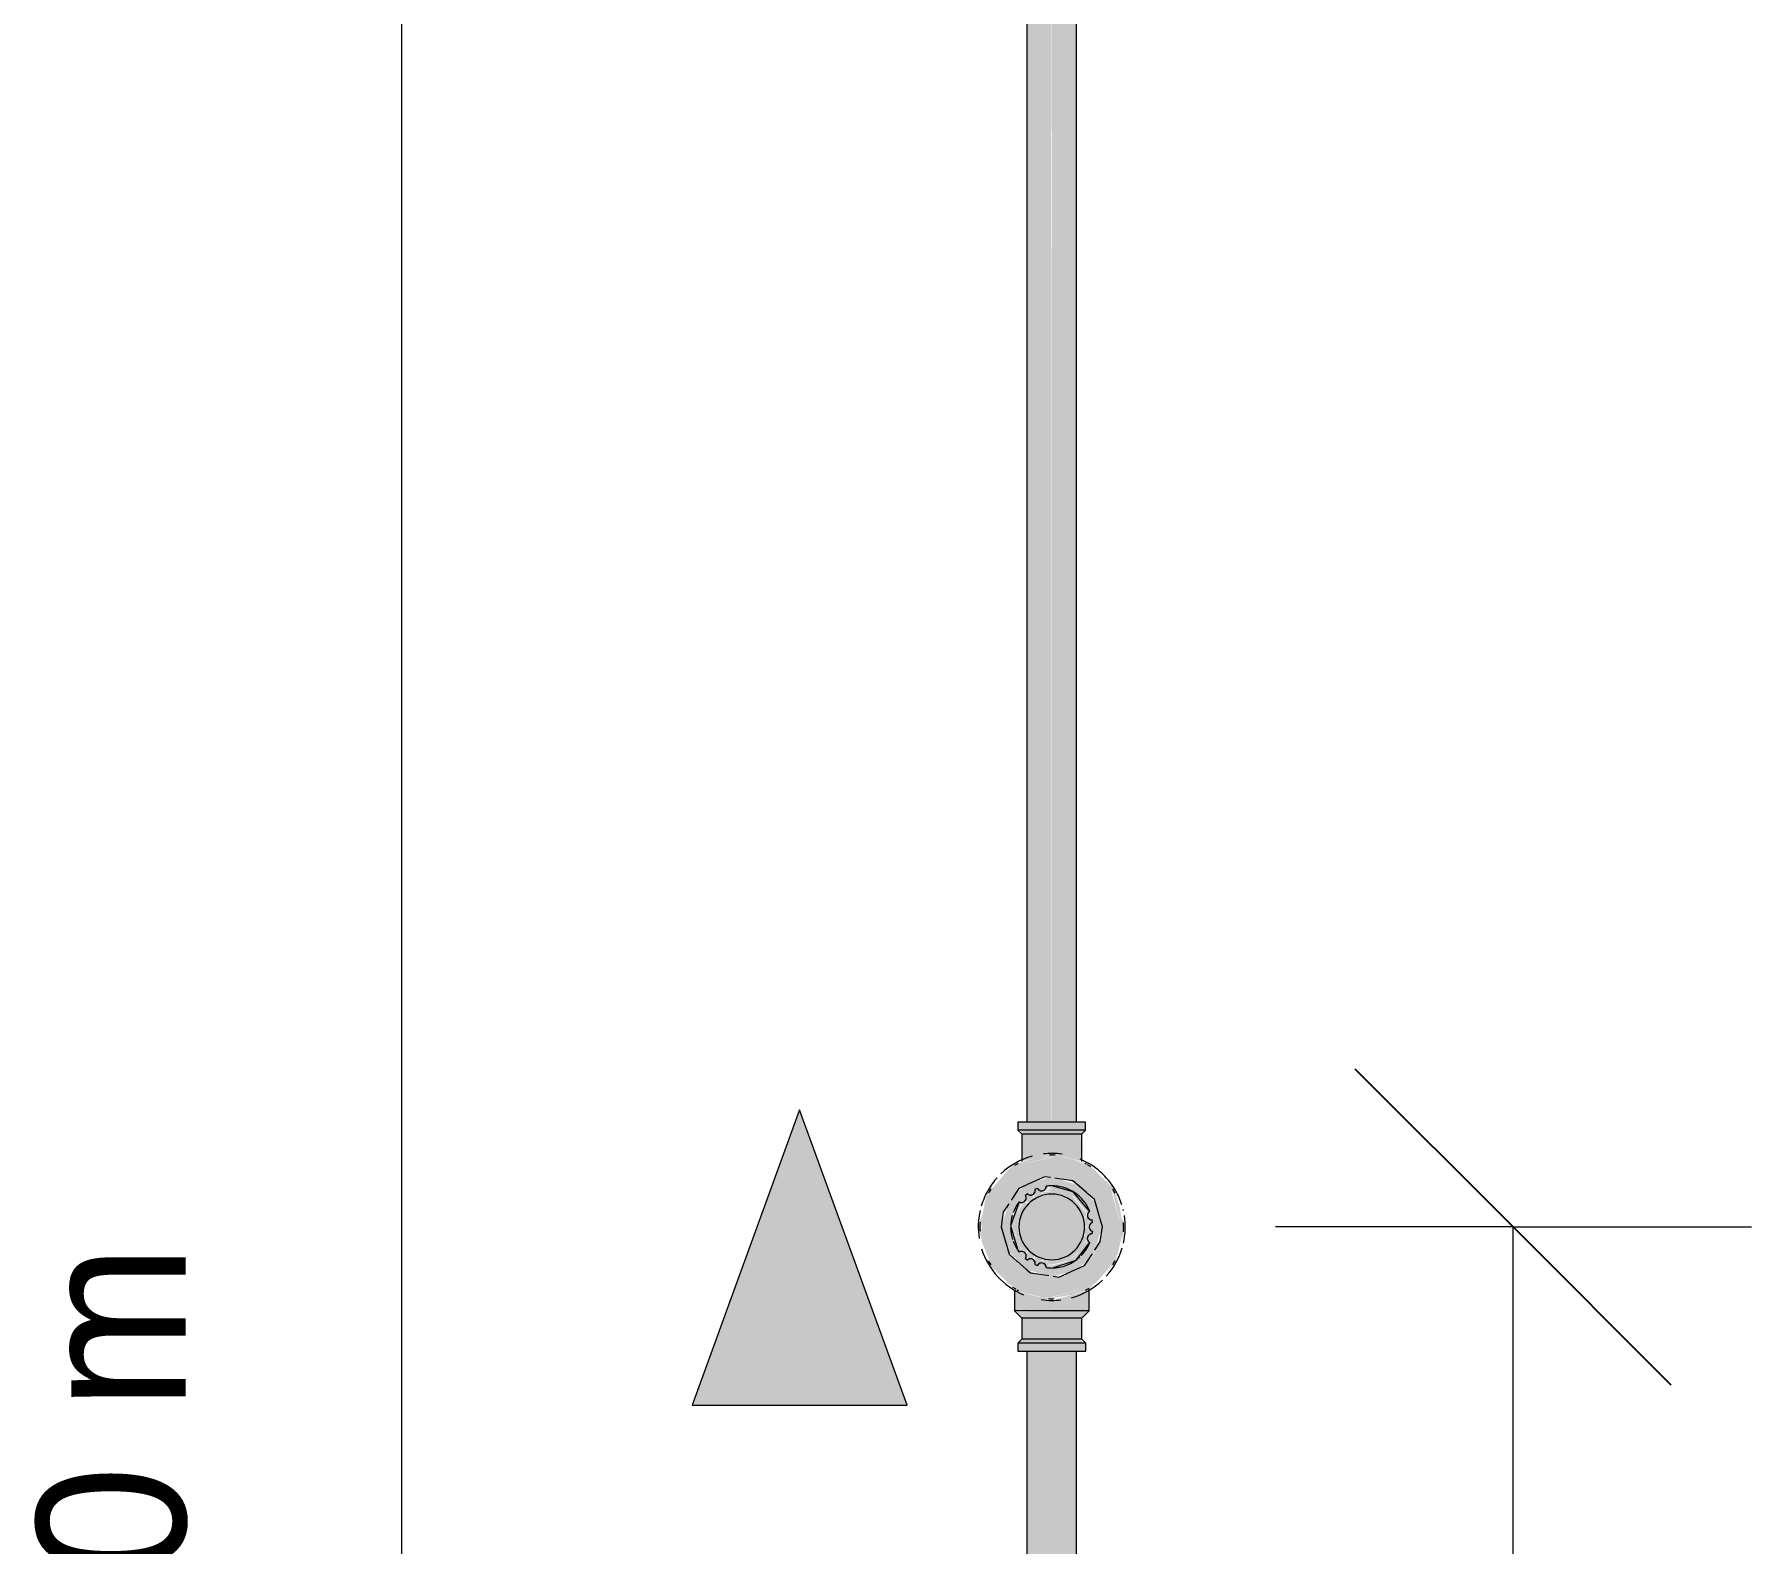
# Model space of a CAD drawing. Header units: metres. Extents: x 147 to 427, y -16 to 162.
# Drawn here: x 395.716 to 396.58, y 1.041 to 1.8 of the extents above; entities that cross this region are included whole.
import ezdxf

# ---------------------------------------------------------------- set-up
doc = ezdxf.new("R2010")
doc.units = ezdxf.units.M
for name, color, linetype, lineweight in [('A-ANNO-DIMS', 7, 'Continuous', 5), ('A-ANNO-DIMS-50', 7, 'Continuous', 5), ('P-PIPE', 7, 'Continuous', 5), ('P-PIPE-IDEN', 7, 'Continuous', 5), ('P-SANR-FIXT', 7, 'Continuous', 5)]:
    doc.layers.add(name, color=color, linetype=linetype, lineweight=lineweight)
doc.styles.add('Century Gothic_1', font='GOTHIC.TTF', dxfattribs={"height": 0.075})
doc.dimstyles.new('Setores_1_5', dxfattribs={"dimscale": 0.3048, "dimtxt": 0.078313, "dimasz": 0.520833, "dimexe": 0.393701, "dimexo": 0.246063, "dimgap": 0.287073, "dimtad": 1, "dimrnd": 0.01, "dimzin": 0, "dimdsep": 46, "dimtxsty": 'Century Gothic_1', "dimblk1": 'OBLIQUE', "dimblk2": 'OBLIQUE', "dimsah": 1, "dimcen": 0.09, "dimazin": 0, "dimtfac": 1, "dimtdec": 4, "dimtix": 1, "dimtmove": 0, "dimatfit": 3, "dimfxl": 1, "dimtvp": 1, "dimtolj": 1, "dimtzin": 0, "dimarcsym": 2})

# ---------------------------------------------------------------- blocks, each defined once
blk = doc.blocks.new('AF_Registro de Pressão - Ø3_4_ _25mm_-V266-HH')
at = {"layer": 'P-SANR-FIXT', "true_color": 0xe1e1e1}
h = blk.add_hatch(color=254, dxfattribs=at)
h.paths.add_polyline_path([(-156.95802, 1.16304), (-156.95802, 1.16389), (-156.96243, 1.16447), (-156.96441, 1.16477), (-156.95803, 1.16304)])
h.paths.add_polyline_path([(-156.96968, 1.16634), (-156.97661, 1.16925), (-156.97938, 1.17126), (-156.97964, 1.17136), (-156.98669, 1.1787), (-156.98992, 1.18364), (-156.99081, 1.1844), (-156.98933, 1.18081), (-156.97564, 1.16776), (-156.96992, 1.16638)])
h.paths.add_polyline_path([(-156.9935, 1.19446), (-156.99361, 1.20196), (-156.99355, 1.2033), (-156.99325, 1.20577), (-156.99498, 1.2), (-156.99359, 1.19478)])
h.paths.add_polyline_path([(-156.99226, 1.21018), (-156.99003, 1.21609), (-156.98809, 1.2195), (-156.988, 1.22051), (-156.99027, 1.21761), (-156.99217, 1.21052)])
h.paths.add_polyline_path([(-156.9827, 1.22582), (-156.97807, 1.22938), (-156.97795, 1.23), (-156.97022, 1.23348), (-156.97782, 1.23069), (-156.98229, 1.22622)])
h.paths.add_polyline_path([(-156.96359, 1.23547), (-156.96056, 1.23578), (-156.95802, 1.23611), (-156.95822, 1.23691), (-156.96309, 1.2356)])
h = blk.add_hatch(color=254, dxfattribs=at)
h.paths.add_polyline_path([(-156.99325, 1.2), (-156.98789, 1.21825), (-156.97564, 1.23051), (-156.95802, 1.23545), (-156.9581, 1.23585), (-156.9648, 1.2352), (-156.97102, 1.23325), (-156.97795, 1.23), (-156.97807, 1.22938), (-156.98029, 1.22809), (-156.98853, 1.21878), (-156.99132, 1.21321), (-156.99355, 1.2033), (-156.99353, 1.20227)])
h.paths.add_polyline_path([(-156.95802, 1.16414), (-156.95802, 1.16477), (-156.97618, 1.17004), (-156.98853, 1.18239), (-156.99325, 1.2), (-156.99359, 1.19615), (-156.99317, 1.1924), (-156.98848, 1.18112), (-156.98626, 1.17814), (-156.97938, 1.17126), (-156.97744, 1.17008), (-156.9753, 1.16868), (-156.96992, 1.16642), (-156.96243, 1.16447), (-156.95963, 1.16432)])
h = blk.add_hatch(color=254, dxfattribs=at)
h.paths.add_polyline_path([(-156.95802, 1.16477), (-156.95802, 1.17979), (-156.95959, 1.18059), (-156.9599, 1.18107), (-156.96079, 1.18181), (-156.96254, 1.18187), (-156.9631, 1.18187), (-156.96672, 1.18322), (-156.96708, 1.18384), (-156.96771, 1.18378), (-156.9708, 1.18614), (-156.97108, 1.18644), (-156.97065, 1.18777), (-156.97205, 1.18744), (-156.97289, 1.18769), (-156.97462, 1.18834), (-156.97794, 1.19534), (-156.97847, 1.2017), (-156.9771, 1.2076), (-156.97386, 1.21241), (-156.97291, 1.21166), (-156.97166, 1.21283), (-156.97054, 1.21283), (-156.97108, 1.21356), (-156.96811, 1.21598), (-156.96749, 1.21592), (-156.96723, 1.2165), (-156.96411, 1.21788), (-156.96291, 1.21761), (-156.96255, 1.21819), (-156.96126, 1.21859), (-156.95984, 1.21947), (-156.95979, 1.21992), (-156.95802, 1.22068), (-156.95802, 1.23523), (-156.97564, 1.23051), (-156.98853, 1.21761), (-156.99325, 1.2), (-156.98853, 1.18239), (-156.97564, 1.16949), (-156.96056, 1.16545)])
h.paths.add_polyline_path([(-156.95904, 1.175), (-156.96309, 1.17548), (-156.96885, 1.17762), (-156.96883, 1.17804), (-156.96309, 1.17634), (-156.95921, 1.17508)])
h.paths.add_polyline_path([(-156.97089, 1.17866), (-156.97698, 1.18343), (-156.97898, 1.18643), (-156.9789, 1.18676), (-156.97584, 1.18392), (-156.97585, 1.18343), (-156.97509, 1.18239), (-156.97395, 1.18202), (-156.97087, 1.1787)])
h.paths.add_polyline_path([(-156.97958, 1.18732), (-156.98015, 1.18814), (-156.98092, 1.1892), (-156.9813, 1.19378), (-156.97998, 1.1892), (-156.98006, 1.18896), (-156.97952, 1.18744)])
h.paths.add_polyline_path([(-156.98313, 1.20112), (-156.9821, 1.20721), (-156.98006, 1.21047), (-156.98305, 1.20118)])
h.paths.add_polyline_path([(-156.97925, 1.21317), (-156.97506, 1.21857), (-156.97089, 1.22134), (-156.97087, 1.22128), (-156.97509, 1.21761), (-156.97564, 1.21719), (-156.97698, 1.21495), (-156.9789, 1.21324)])
h.paths.add_polyline_path([(-156.97068, 1.22136), (-156.97009, 1.22184), (-156.9674, 1.22302), (-156.96426, 1.22407), (-156.96181, 1.22485), (-156.96056, 1.22499), (-156.96056, 1.22455), (-156.97063, 1.22138)])
h = blk.add_hatch(color=254, dxfattribs=at)
h.paths.add_polyline_path([(-156.95802, 1.16304), (-156.95581, 1.16421), (-156.95802, 1.16389), (-156.95802, 1.1635)])
h.paths.add_polyline_path([(-156.94844, 1.16561), (-156.9392, 1.16834), (-156.93719, 1.17108), (-156.93954, 1.16915), (-156.9411, 1.1684), (-156.94583, 1.16652), (-156.94843, 1.1657)])
h.paths.add_polyline_path([(-156.93145, 1.17609), (-156.92578, 1.18239), (-156.92533, 1.1854), (-156.92796, 1.1805), (-156.93074, 1.17698)])
h.paths.add_polyline_path([(-156.9232, 1.19205), (-156.92106, 1.2), (-156.92273, 1.2044), (-156.92249, 1.1967), (-156.9228, 1.19423), (-156.92311, 1.19313)])
h.paths.add_polyline_path([(-156.92393, 1.2107), (-156.92672, 1.21919), (-156.94041, 1.23224), (-156.94298, 1.23253), (-156.93641, 1.22864), (-156.92936, 1.2213), (-156.92613, 1.21636), (-156.92433, 1.21197)])
h.paths.add_polyline_path([(-156.94998, 1.2348), (-156.95802, 1.23696), (-156.95796, 1.23609), (-156.95362, 1.23553), (-156.95164, 1.23523), (-156.95019, 1.23482)])
h = blk.add_hatch(color=254, dxfattribs=at)
h.paths.add_polyline_path([(-156.95802, 1.16414), (-156.94842, 1.16576), (-156.941, 1.16845), (-156.93671, 1.17136), (-156.93576, 1.17191), (-156.92752, 1.18122), (-156.92473, 1.18679), (-156.92249, 1.1967), (-156.92295, 1.19942), (-156.92796, 1.18194), (-156.94116, 1.16929), (-156.95802, 1.16455)])
h.paths.add_polyline_path([(-156.92244, 1.20167), (-156.92393, 1.2107), (-156.92644, 1.21691), (-156.92979, 1.22186), (-156.93666, 1.22874), (-156.93861, 1.22992), (-156.94075, 1.23132), (-156.94595, 1.23352), (-156.95362, 1.23553), (-156.95642, 1.23568), (-156.95802, 1.23539), (-156.95796, 1.23521), (-156.93997, 1.23006), (-156.92752, 1.21761), (-156.9228, 1.2)])
h.paths.add_polyline_path([(-156.92252, 1.1977), (-156.9221, 1.2), (-156.92248, 1.19942), (-156.92252, 1.19774)])
h = blk.add_hatch(color=254, dxfattribs=at)
h.paths.add_polyline_path([(-156.95802, 1.16477), (-156.94041, 1.16949), (-156.92752, 1.18239), (-156.9228, 1.2), (-156.92816, 1.21825), (-156.94041, 1.23051), (-156.95802, 1.23523), (-156.95802, 1.22068), (-156.95116, 1.21918), (-156.94744, 1.21739), (-156.94451, 1.21512), (-156.94073, 1.21089), (-156.93949, 1.20736), (-156.94026, 1.20705), (-156.94006, 1.2061), (-156.94009, 1.20572), (-156.94154, 1.20436), (-156.93964, 1.20417), (-156.93915, 1.20189), (-156.93916, 1.20028), (-156.93914, 1.19971), (-156.93967, 1.19573), (-156.9401, 1.19551), (-156.94154, 1.19542), (-156.94013, 1.19414), (-156.94007, 1.19367), (-156.9399, 1.1916), (-156.94474, 1.18437), (-156.94922, 1.18164), (-156.95218, 1.18059), (-156.95802, 1.17932), (-156.95802, 1.16568)])
h.paths.add_polyline_path([(-156.95701, 1.175), (-156.95296, 1.17644), (-156.9472, 1.17739), (-156.94865, 1.17698), (-156.95177, 1.17594), (-156.95424, 1.17515), (-156.95549, 1.17501), (-156.95685, 1.175)])
h.paths.add_polyline_path([(-156.95146, 1.17557), (-156.95173, 1.17587), (-156.95083, 1.17579)])
h.paths.add_polyline_path([(-156.94516, 1.17866), (-156.94518, 1.17872), (-156.94096, 1.18239), (-156.94041, 1.18281), (-156.93907, 1.18505), (-156.93684, 1.18659), (-156.93761, 1.18501), (-156.94313, 1.17963), (-156.94378, 1.17963)])
h.paths.add_polyline_path([(-156.93647, 1.18732), (-156.93627, 1.18805), (-156.93607, 1.1892), (-156.933, 1.19882), (-156.93292, 1.19883), (-156.93396, 1.19274), (-156.93627, 1.18743)])
h.paths.add_polyline_path([(-156.93292, 1.20112), (-156.93334, 1.20156), (-156.93442, 1.20824), (-156.93337, 1.20467), (-156.93292, 1.20117)])
h.paths.add_polyline_path([(-156.9368, 1.21317), (-156.93805, 1.21393), (-156.9402, 1.21657), (-156.94096, 1.21761), (-156.94268, 1.21856), (-156.94378, 1.22037), (-156.93907, 1.21657), (-156.93695, 1.21401)])
h.paths.add_polyline_path([(-156.94537, 1.22136), (-156.94973, 1.22252), (-156.95685, 1.225), (-156.95296, 1.22452), (-156.94719, 1.22238), (-156.94521, 1.22138)])
h = blk.add_hatch(color=254, dxfattribs=at)
h.paths.add_polyline_path([(-156.95802, 1.17979), (-156.95848, 1.18085), (-156.95979, 1.18008)])
h.paths.add_polyline_path([(-156.97432, 1.18737), (-156.97386, 1.18759), (-156.97291, 1.18834), (-156.97616, 1.19494), (-156.97706, 1.2), (-156.9753, 1.2076), (-156.97298, 1.21229), (-156.97441, 1.21204), (-156.97797, 1.20467), (-156.97871, 1.2), (-156.97696, 1.19215), (-156.97438, 1.18747)])
h.paths.add_polyline_path([(-156.95802, 1.21904), (-156.95802, 1.22021), (-156.95984, 1.21947), (-156.95862, 1.21918)])
h = blk.add_hatch(color=254, dxfattribs=at)
h.paths.add_polyline_path([(-156.96968, 1.18834), (-156.97298, 1.1934), (-156.97422, 1.1978), (-156.97422, 1.2022), (-156.97338, 1.20563), (-156.97102, 1.20991), (-156.96968, 1.21166), (-156.97205, 1.21256), (-156.97597, 1.2061), (-156.97706, 1.2), (-156.9753, 1.1924), (-156.97166, 1.18717), (-156.97025, 1.18801)])
h.paths.add_polyline_path([(-156.96627, 1.18573), (-156.96968, 1.18834), (-156.9708, 1.18614), (-156.96811, 1.18402), (-156.96749, 1.18408), (-156.96687, 1.18491)])
h.paths.add_polyline_path([(-156.96229, 1.18408), (-156.96627, 1.18573), (-156.96672, 1.18322), (-156.96411, 1.18212), (-156.96291, 1.18239), (-156.9625, 1.18352)])
h.paths.add_polyline_path([(-156.95802, 1.18224), (-156.95802, 1.18352), (-156.96236, 1.18352), (-156.96212, 1.18185), (-156.96002, 1.18205)])
h.paths.add_polyline_path([(-156.95802, 1.18096), (-156.95802, 1.18224), (-156.96192, 1.18158), (-156.95982, 1.18105)])
h.paths.add_polyline_path([(-156.96627, 1.21427), (-156.96229, 1.21592), (-156.9631, 1.21813), (-156.96636, 1.21699), (-156.96722, 1.21648), (-156.96637, 1.21451)])
h.paths.add_polyline_path([(-156.96968, 1.21166), (-156.96644, 1.21451), (-156.96815, 1.21596), (-156.97025, 1.21444), (-156.97108, 1.21356), (-156.9701, 1.21223)])
h.paths.add_polyline_path([(-156.96229, 1.21592), (-156.95802, 1.21648), (-156.95825, 1.21778), (-156.96248, 1.21761), (-156.96236, 1.21648)])
h.paths.add_polyline_path([(-156.95802, 1.21776), (-156.95802, 1.21904), (-156.96192, 1.21837), (-156.95831, 1.2178)])
h = blk.add_hatch(color=254, dxfattribs=at)
h.paths.add_polyline_path([(-156.95802, 1.17932), (-156.94978, 1.18134), (-156.94341, 1.18538), (-156.94317, 1.18593), (-156.94208, 1.18762), (-156.93936, 1.19186), (-156.93936, 1.19249), (-156.94023, 1.19341), (-156.94523, 1.18622), (-156.95043, 1.18254), (-156.95802, 1.18059), (-156.95802, 1.17979)])
h.paths.add_polyline_path([(-156.93992, 1.20668), (-156.93972, 1.20784), (-156.94352, 1.21422), (-156.94744, 1.21739), (-156.95177, 1.21938), (-156.9565, 1.22047), (-156.95802, 1.22021), (-156.95791, 1.219), (-156.94685, 1.21532), (-156.93997, 1.20674)])
h = blk.add_hatch(color=254, dxfattribs=at)
h.paths.add_polyline_path([(-156.95802, 1.18096), (-156.94972, 1.18305), (-156.94346, 1.18807), (-156.9401, 1.1946), (-156.9421, 1.19573), (-156.94503, 1.19009), (-156.94811, 1.18701), (-156.95116, 1.18515), (-156.95583, 1.18381), (-156.95802, 1.18352), (-156.95802, 1.18105)])
h.paths.add_polyline_path([(-156.93975, 1.19547), (-156.93914, 1.19942), (-156.93916, 1.19972), (-156.94154, 1.2), (-156.94154, 1.19567), (-156.9401, 1.19551)])
h.paths.add_polyline_path([(-156.9421, 1.20427), (-156.94005, 1.20626), (-156.9479, 1.2158), (-156.95802, 1.219), (-156.95802, 1.21648), (-156.95239, 1.21536), (-156.94811, 1.21299), (-156.94503, 1.20991), (-156.94293, 1.20626), (-156.94243, 1.20506)])
h.paths.add_polyline_path([(-156.94154, 1.2), (-156.93914, 1.20028), (-156.93967, 1.20427), (-156.94009, 1.20462), (-156.9421, 1.20427), (-156.94166, 1.20088)])
blk.add_hatch(color=254, dxfattribs=at).paths.add_polyline_path([(-156.95802, 1.18352), (-156.95239, 1.18464), (-156.94811, 1.18701), (-156.94503, 1.19009), (-156.94318, 1.19314), (-156.94183, 1.1978), (-156.94183, 1.2022), (-156.94267, 1.20563), (-156.94503, 1.20991), (-156.94811, 1.21299), (-156.95116, 1.21485), (-156.95583, 1.21619), (-156.95802, 1.21648), (-156.96366, 1.21536), (-156.96794, 1.21299), (-156.97102, 1.20991), (-156.9723, 1.20824), (-156.97422, 1.2022), (-156.97422, 1.1978), (-156.97338, 1.19437), (-156.97102, 1.19009), (-156.96794, 1.18701), (-156.96489, 1.18515), (-156.96022, 1.18381), (-156.95955, 1.18372)])
at = {"layer": 'P-PIPE'}
for p, q in [((-156.96956, 1.22165), (-156.97077, 1.22111)), ((-156.94076, 1.21742), (-156.94519, 1.22128)), ((-156.97529, 1.18258), (-156.97086, 1.17872)), ((-156.94649, 1.17835), (-156.94528, 1.17889))]:
    blk.add_line(p, q, dxfattribs=at)
at = {"layer": 'P-PIPE', "flags": 128}
for points in [[(-156.97086, 1.22106), (-156.97458, 1.2194), (-156.97846, 1.21347)], [(-156.95866, 1.22484), (-156.96151, 1.22526), (-156.96955, 1.22165)], [(-156.94523, 1.22131), (-156.94735, 1.22316), (-156.95654, 1.22452)], [(-156.97964, 1.21167), (-156.98243, 1.20741), (-156.98353, 1.2)], [(-156.93252, 1.2), (-156.93655, 1.21375), (-156.94068, 1.21735)], [(-156.98353, 1.2), (-156.9795, 1.18625), (-156.97537, 1.18265)], [(-156.93641, 1.18833), (-156.93362, 1.19259), (-156.93252, 1.2)], [(-156.94519, 1.17894), (-156.94147, 1.1806), (-156.93759, 1.18653)], [(-156.97082, 1.17869), (-156.9687, 1.17684), (-156.95951, 1.17548)], [(-156.95739, 1.17516), (-156.95454, 1.17474), (-156.94649, 1.17835)]]:
    blk.add_lwpolyline(points, dxfattribs=at)
at = {"layer": 'P-SANR-FIXT'}
for p, q in [((-156.96516, 1.21941), (-156.96637, 1.21893)), ((-156.95802, 1.22068), (-156.96082, 1.22049)), ((-156.97024, 1.21669), (-156.97127, 1.21589)), ((-156.93746, 1.20224), (-156.93764, 1.20353)), ((-156.93764, 1.19647), (-156.93746, 1.19776)), ((-156.97127, 1.18411), (-156.97024, 1.18331)), ((-156.96637, 1.18107), (-156.96516, 1.18059)), ((-156.96082, 1.17951), (-156.95802, 1.17932))]:
    blk.add_line(p, q, dxfattribs=at)
at = {"layer": 'P-SANR-FIXT', "flags": 128}
for points in [[(-156.93888, 1.20783), (-156.94721, 1.21763), (-156.95802, 1.22068)], [(-156.97438, 1.21266), (-156.9787, 1.20055), (-156.97503, 1.18823), (-156.97438, 1.18734)], [(-156.95802, 1.17932), (-156.9458, 1.18331), (-156.93888, 1.19217)]]:
    blk.add_lwpolyline(points, dxfattribs=at)
at = {"layer": 'P-SANR-FIXT'}
for centre, radius, start, end in [((-156.95802, 1.2), 0.03696, 105.55416, 133.73036), ((-156.95802, 1.2), 0.03696, 90, 96.31932), ((-156.95802, 1.2), 0.03611, 90, 91.78157), ((-156.95802, 1.2), 0.03696, 81.7963, 90), ((-156.95802, 1.2), 0.03611, 87.33361, 90), ((-156.95802, 1.2), 0.03611, 118.01587, 121.28399), ((-156.95802, 1.2), 0.03696, 30, 67.32118), ((-156.95802, 1.2), 0.03611, 60.97156, 62.30758), ((-156.95802, 1.2), 0.03611, 56.91799, 60), ((-156.95802, 1.2), 0.03696, 150.367, 163.47897), ((-156.95802, 1.2), 0.03696, 137.94826, 150), ((-156.95802, 1.2), 0.03611, 148.14415, 151.91175), ((-156.96862, 1.21836), 0.00232, 314.83887, 14.19436), ((-156.95802, 1.2), 0.02068, 110.18548, 113.79229), ((-156.9631, 1.22041), 0.00229, 205.95935, 262.69688), ((-156.9631, 1.22041), 0.00229, 276.88126, 301.45307), ((-156.9631, 1.22041), 0.00229, 305.25003, 333.61879), ((-156.9631, 1.22041), 0.00229, 347.80318, 1.98756), ((-156.95802, 1.2), 0.02068, 90, 97.76142), ((-156.95802, 1.2), 0.02068, 22.23858, 90), ((-156.95802, 1.2), 0.03611, 28.09659, 31.86234), ((-156.95802, 1.2), 0.03696, 17.36252, 29.633), ((-156.95802, 1.2), 0.02068, 142.25104, 159.63697), ((-156.95802, 1.2), 0.01648, 90, 270), ((-156.97313, 1.21457), 0.00228, 308.82567, 35.31104), ((-156.95802, 1.2), 0.02068, 126.20771, 129.81452), ((-156.96862, 1.21836), 0.00232, 225.80564, 285.16113), ((-156.95802, 1.2), 0.01648, 270, 90), ((-156.95802, 1.2), 0.03696, 167.09302, 188.98807), ((-156.95802, 1.2), 0.03611, 176.17281, 183.26782), ((-156.95802, 1.2), 0.02068, 163.82188, 178.14402), ((-156.93781, 1.20581), 0.00229, 188.93435, 203.11874), ((-156.93781, 1.20581), 0.00229, 217.30312, 274.04065), ((-156.93781, 1.20581), 0.00229, 118.01244, 132.19682), ((-156.93683, 1.2), 0.00232, 105.80564, 180), ((-156.95802, 1.2), 0.02068, 6.20771, 9.81452), ((-156.95802, 1.2), 0.03696, 12.55326, 13.7459), ((-156.95802, 1.2), 0.03696, 347.09302, 8.98807), ((-156.95802, 1.2), 0.03611, 356.17281, 3.56406), ((-156.95802, 1.2), 0.02068, 181.54142, 197.98284), ((-156.95802, 1.2), 0.02068, 200.35687, 217.74896), ((-156.95802, 1.2), 0.02068, 316.00121, 337.74896), ((-156.93786, 1.1942), 0.00228, 84.68896, 171.17433), ((-156.93683, 1.2), 0.00232, 194.44261, 254.19436), ((-156.95802, 1.2), 0.02068, 350.18548, 353.79229), ((-156.95802, 1.2), 0.03696, 197.36252, 247.32118), ((-156.97313, 1.18543), 0.00228, 324.68896, 51.17433), ((-156.95802, 1.2), 0.02068, 230.18548, 233.79229), ((-156.96862, 1.18164), 0.00232, 74.83887, 134.19436), ((-156.96862, 1.18164), 0.00232, 345.80564, 45.16113), ((-156.95802, 1.2), 0.02068, 270, 313.16424), ((-156.95802, 1.2), 0.03696, 317.94826, 343.47897), ((-156.95802, 1.2), 0.03611, 208.09659, 211.86234), ((-156.95802, 1.2), 0.02068, 246.20771, 249.81249), ((-156.9631, 1.17959), 0.00229, 97.30312, 154.03272), ((-156.9631, 1.17959), 0.00229, 58.54693, 68.93435), ((-156.9631, 1.17959), 0.00229, 25.9861, 54.74997), ((-156.9631, 1.17959), 0.00229, 358.01244, 12.19682), ((-156.95802, 1.2), 0.02068, 262.23858, 270), ((-156.95802, 1.2), 0.03611, 328.14415, 331.91175), ((-156.95802, 1.2), 0.03611, 236.91799, 240), ((-156.95802, 1.2), 0.03611, 240.97156, 242.30758), ((-156.95802, 1.2), 0.03696, 285.55416, 313.73036), ((-156.95802, 1.2), 0.03611, 298.01587, 301.32714), ((-156.95802, 1.2), 0.03696, 261.7963, 270), ((-156.95802, 1.2), 0.03611, 267.33361, 270), ((-156.95802, 1.2), 0.03611, 270, 271.78157), ((-156.95802, 1.2), 0.03696, 270, 277.19983)]:
    blk.add_arc(centre, radius, start, end, dxfattribs=at)
for points, knots in [([(-156.96683, 1.21688), (-156.96678, 1.21694), (-156.96669, 1.21706), (-156.96657, 1.21726), (-156.96648, 1.21745), (-156.96641, 1.21762), (-156.96635, 1.21783), (-156.96631, 1.21805), (-156.9663, 1.21827), (-156.9663, 1.21847), (-156.96631, 1.21862), (-156.96633, 1.21874), (-156.96635, 1.21887), (-156.96637, 1.21893), (-156.96637, 1.21893)], [0, 0, 0, 0, 0.071429, 0.142857, 0.214286, 0.267857, 0.321429, 0.428571, 0.5, 0.571429, 0.678571, 0.732143, 0.785714, 1, 1, 1, 1]), ([(-156.96516, 1.21941), (-156.96516, 1.21941), (-156.96515, 1.21938), (-156.96508, 1.21925), (-156.96497, 1.21908), (-156.96484, 1.21892), (-156.9647, 1.21877), (-156.96454, 1.21863), (-156.96438, 1.21851), (-156.96424, 1.21843), (-156.9641, 1.21835), (-156.9639, 1.21827), (-156.96375, 1.21822), (-156.96364, 1.21819)], [0, 0, 0, 0, 0.142857, 0.285714, 0.428571, 0.5, 0.571429, 0.678571, 0.732143, 0.785714, 0.839286, 0.892857, 1, 1, 1, 1]), ([(-156.96159, 1.2187), (-156.96153, 1.21875), (-156.96143, 1.21885), (-156.96129, 1.21902), (-156.96117, 1.21919), (-156.96106, 1.21938), (-156.96098, 1.21956), (-156.9609, 1.2198), (-156.96083, 1.22012), (-156.96081, 1.22042), (-156.96082, 1.22049), (-156.96082, 1.22049)], [0, 0, 0, 0, 0.071429, 0.142857, 0.214286, 0.285714, 0.357143, 0.428571, 0.571429, 0.785714, 1, 1, 1, 1]), ([(-156.97432, 1.21263), (-156.97428, 1.2126), (-156.97417, 1.21254), (-156.97393, 1.21243), (-156.97367, 1.21235), (-156.97346, 1.21231), (-156.97322, 1.21229), (-156.97298, 1.21229), (-156.97273, 1.21232), (-156.97257, 1.21236), (-156.97248, 1.21238)], [0.1666667, 0.1666667, 0.1666667, 0.1666667, 0.3333333, 0.5, 0.5833333, 0.6666667, 0.75, 0.8333333, 0.9166667, 1, 1, 1, 1]), ([(-156.97248, 1.21238), (-156.97218, 1.21247), (-156.97169, 1.21274), (-156.97117, 1.21334), (-156.97098, 1.21378), (-156.97092, 1.214)], [0, 0, 0, 0, 0.4, 0.7, 1, 1, 1, 1]), ([(-156.97092, 1.214), (-156.9709, 1.21409), (-156.97087, 1.21425), (-156.97085, 1.2145), (-156.97085, 1.21475), (-156.97088, 1.21498), (-156.97093, 1.21519), (-156.97102, 1.21544), (-156.97113, 1.21568), (-156.97124, 1.21585), (-156.97127, 1.21589), (-156.97127, 1.21589)], [0, 0, 0, 0, 0.083333, 0.166667, 0.25, 0.333333, 0.416667, 0.5, 0.666667, 0.833333, 1, 1, 1, 1]), ([(-156.97024, 1.21669), (-156.97024, 1.21669), (-156.97022, 1.21666), (-156.97009, 1.21655), (-156.96991, 1.21642), (-156.96971, 1.2163), (-156.96952, 1.21621), (-156.9693, 1.21613), (-156.96909, 1.21608), (-156.96893, 1.21605), (-156.96876, 1.21603), (-156.96853, 1.21603), (-156.96836, 1.21604), (-156.96824, 1.21606)], [0, 0, 0, 0, 0.142857, 0.285714, 0.428571, 0.5, 0.571429, 0.678571, 0.732143, 0.785714, 0.839286, 0.892857, 1, 1, 1, 1]), ([(-156.93888, 1.20783), (-156.93888, 1.20783), (-156.93891, 1.20781), (-156.93904, 1.20774), (-156.93921, 1.20762), (-156.93936, 1.20748), (-156.93951, 1.20734), (-156.93964, 1.20718), (-156.93975, 1.20701), (-156.93983, 1.20688), (-156.9399, 1.20673), (-156.93998, 1.20653), (-156.94003, 1.20637), (-156.94005, 1.20626)], [0, 0, 0, 0, 0.142857, 0.285714, 0.428571, 0.5, 0.571429, 0.678571, 0.732143, 0.785714, 0.839286, 0.892857, 1, 1, 1, 1]), ([(-156.93946, 1.20423), (-156.93941, 1.20418), (-156.93931, 1.20408), (-156.93914, 1.20394), (-156.93896, 1.20383), (-156.93877, 1.20373), (-156.93858, 1.20365), (-156.93834, 1.20358), (-156.93802, 1.20352), (-156.93772, 1.20352), (-156.93764, 1.20353), (-156.93764, 1.20353)], [0, 0, 0, 0, 0.071429, 0.142857, 0.214286, 0.285714, 0.357143, 0.428571, 0.571429, 0.785714, 1, 1, 1, 1]), ([(-156.93746, 1.20224), (-156.93746, 1.20224), (-156.9375, 1.20223), (-156.93766, 1.20218), (-156.93787, 1.20209), (-156.93806, 1.20197), (-156.93824, 1.20185), (-156.93842, 1.2017), (-156.93857, 1.20155), (-156.93868, 1.20142), (-156.93877, 1.20128), (-156.93889, 1.20108), (-156.93896, 1.20093), (-156.93901, 1.20082)], [0, 0, 0, 0, 0.142857, 0.285714, 0.428571, 0.5, 0.571429, 0.678571, 0.732143, 0.785714, 0.839286, 0.892857, 1, 1, 1, 1]), ([(-156.93945, 1.19583), (-156.93967, 1.19561), (-156.93999, 1.19515), (-156.94017, 1.19437), (-156.94013, 1.1939), (-156.94007, 1.19367)], [0, 0, 0, 0, 0.4, 0.7, 1, 1, 1, 1]), ([(-156.94007, 1.19367), (-156.94005, 1.19359), (-156.94, 1.19342), (-156.9399, 1.19319), (-156.93978, 1.19298), (-156.93965, 1.19279), (-156.9395, 1.19262), (-156.93931, 1.19244), (-156.9391, 1.19229), (-156.93892, 1.19219), (-156.93888, 1.19217), (-156.93888, 1.19217)], [0, 0, 0, 0, 0.083333, 0.166667, 0.25, 0.333333, 0.416667, 0.5, 0.666667, 0.833333, 1, 1, 1, 1]), ([(-156.93764, 1.19647), (-156.93764, 1.19647), (-156.93769, 1.19648), (-156.93789, 1.19649), (-156.93815, 1.19647), (-156.93841, 1.19642), (-156.93862, 1.19635), (-156.93884, 1.19627), (-156.93906, 1.19615), (-156.93926, 1.19601), (-156.93939, 1.19589), (-156.93945, 1.19583)], [0, 0, 0, 0, 0.166667, 0.333333, 0.5, 0.583333, 0.666667, 0.75, 0.833333, 0.916667, 1, 1, 1, 1]), ([(-156.93901, 1.19918), (-156.93898, 1.19911), (-156.93892, 1.19897), (-156.93881, 1.19877), (-156.93869, 1.1986), (-156.93857, 1.19845), (-156.93842, 1.1983), (-156.93824, 1.19815), (-156.93806, 1.19803), (-156.93789, 1.19793), (-156.93775, 1.19786), (-156.93765, 1.19782), (-156.93751, 1.19778), (-156.93746, 1.19776), (-156.93746, 1.19776)], [0, 0, 0, 0, 0.071429, 0.142857, 0.214286, 0.267857, 0.321429, 0.428571, 0.5, 0.571429, 0.678571, 0.732143, 0.785714, 1, 1, 1, 1]), ([(-156.97248, 1.18762), (-156.97257, 1.18764), (-156.97273, 1.18768), (-156.97298, 1.18771), (-156.97322, 1.18771), (-156.97346, 1.18769), (-156.97367, 1.18765), (-156.97393, 1.18757), (-156.97417, 1.18746), (-156.97428, 1.1874), (-156.97432, 1.18737)], [0, 0, 0, 0, 0.0833333, 0.1666667, 0.25, 0.3333333, 0.4166667, 0.5, 0.6666667, 0.8333333, 0.8333333, 0.8333333, 0.8333333]), ([(-156.97092, 1.186), (-156.971, 1.1863), (-156.97125, 1.1868), (-156.97183, 1.18735), (-156.97226, 1.18755), (-156.97248, 1.18762)], [0, 0, 0, 0, 0.4, 0.7, 1, 1, 1, 1]), ([(-156.97127, 1.18411), (-156.97127, 1.18411), (-156.97124, 1.18415), (-156.97113, 1.18432), (-156.97102, 1.18456), (-156.97093, 1.18481), (-156.97088, 1.18502), (-156.97085, 1.18525), (-156.97085, 1.1855), (-156.97087, 1.18575), (-156.9709, 1.18591), (-156.97092, 1.186)], [0, 0, 0, 0, 0.166667, 0.333333, 0.5, 0.583333, 0.666667, 0.75, 0.833333, 0.916667, 1, 1, 1, 1]), ([(-156.96824, 1.18394), (-156.96832, 1.18395), (-156.96847, 1.18397), (-156.9687, 1.18397), (-156.96891, 1.18395), (-156.96909, 1.18392), (-156.9693, 1.18387), (-156.96952, 1.18379), (-156.96971, 1.1837), (-156.96989, 1.1836), (-156.97001, 1.18351), (-156.9701, 1.18344), (-156.97021, 1.18335), (-156.97024, 1.18331), (-156.97024, 1.18331)], [0, 0, 0, 0, 0.071429, 0.142857, 0.214286, 0.267857, 0.321429, 0.428571, 0.5, 0.571429, 0.678571, 0.732143, 0.785714, 1, 1, 1, 1]), ([(-156.96637, 1.18107), (-156.96637, 1.18107), (-156.96636, 1.18111), (-156.96632, 1.18127), (-156.9663, 1.1815), (-156.9663, 1.18173), (-156.96631, 1.18195), (-156.96635, 1.18217), (-156.96641, 1.18238), (-156.96647, 1.18254), (-156.96654, 1.18269), (-156.96665, 1.18289), (-156.96675, 1.18303), (-156.96683, 1.18312)], [0, 0, 0, 0, 0.142857, 0.285714, 0.428571, 0.5, 0.571429, 0.678571, 0.732143, 0.785714, 0.839286, 0.892857, 1, 1, 1, 1]), ([(-156.96364, 1.18181), (-156.96371, 1.18179), (-156.96385, 1.18175), (-156.96405, 1.18167), (-156.96425, 1.18157), (-156.96442, 1.18146), (-156.96458, 1.18134), (-156.96477, 1.18117), (-156.96498, 1.18092), (-156.96513, 1.18066), (-156.96516, 1.18059), (-156.96516, 1.18059)], [0, 0, 0, 0, 0.071429, 0.142857, 0.214286, 0.285714, 0.357143, 0.428571, 0.571429, 0.785714, 1, 1, 1, 1]), ([(-156.96082, 1.17951), (-156.96082, 1.17951), (-156.96082, 1.17954), (-156.96082, 1.17969), (-156.96083, 1.17989), (-156.96087, 1.1801), (-156.96092, 1.18029), (-156.961, 1.18049), (-156.96109, 1.18067), (-156.96117, 1.18081), (-156.96126, 1.18094), (-156.96139, 1.18111), (-156.96151, 1.18123), (-156.96159, 1.1813)], [0, 0, 0, 0, 0.142857, 0.285714, 0.428571, 0.5, 0.571429, 0.678571, 0.732143, 0.785714, 0.839286, 0.892857, 1, 1, 1, 1])]:
    blk.add_open_spline(points, degree=3, knots=knots, dxfattribs=at)
for points in [[(-156.96364, 1.21819), (-156.96328, 1.2181), (-156.96253, 1.21811), (-156.96186, 1.21846), (-156.96159, 1.2187)], [(-156.96824, 1.21606), (-156.96806, 1.21609), (-156.9677, 1.2162), (-156.96721, 1.21648), (-156.96694, 1.21674), (-156.96683, 1.21688)], [(-156.94005, 1.20626), (-156.94012, 1.2059), (-156.94009, 1.20515), (-156.93972, 1.2045), (-156.93946, 1.20423)], [(-156.93901, 1.20082), (-156.93907, 1.20064), (-156.93916, 1.20028), (-156.93916, 1.19972), (-156.93907, 1.19936), (-156.93901, 1.19918)], [(-156.96683, 1.18312), (-156.96694, 1.18326), (-156.96721, 1.18352), (-156.9677, 1.1838), (-156.96806, 1.18391), (-156.96824, 1.18394)], [(-156.96159, 1.1813), (-156.96186, 1.18154), (-156.96253, 1.18189), (-156.96328, 1.1819), (-156.96364, 1.18181)]]:
    blk.add_open_spline(points, degree=3, dxfattribs=at)
blk = doc.blocks.new('AN_AF_Soldavel_Adaptador Curto com Bolsa e Rosca - Standard-V267-HH')
at = {"layer": 'P-PIPE', "true_color": 0x69503c}
for points in [[(-156.97502, 1.24874), (-156.94102, 1.24874), (-156.9416, 1.25274), (-156.97502, 1.25274)], [(-156.94952, 1.24684), (-156.94297, 1.24684), (-156.9416, 1.24874), (-156.974, 1.24874), (-156.97217, 1.24684), (-156.9505, 1.24684)], [(-156.94297, 1.23293), (-156.94352, 1.24684), (-156.97307, 1.24684), (-156.97253, 1.23307), (-156.95796, 1.23694), (-156.94298, 1.23293)]]:
    blk.add_hatch(color=27, dxfattribs=at).paths.add_polyline_path(points)
at = {"layer": 'P-PIPE'}
for p, q in [((-156.97502, 1.25274), (-156.97502, 1.24874)), ((-156.94102, 1.25274), (-156.97502, 1.25274)), ((-156.94102, 1.24874), (-156.94102, 1.25274)), ((-156.97502, 1.24874), (-156.97307, 1.24684)), ((-156.94102, 1.24874), (-156.97502, 1.24874)), ((-156.97307, 1.24684), (-156.97307, 1.23293)), ((-156.97307, 1.24684), (-156.94297, 1.24684)), ((-156.94297, 1.24684), (-156.94102, 1.24874)), ((-156.94297, 1.23293), (-156.94297, 1.24684))]:
    blk.add_line(p, q, dxfattribs=at)
blk = doc.blocks.new('AN_AF_Soldavel_Luva com Bucha de Latao - Standard-V268-HH')
at = {"layer": 'P-PIPE', "true_color": 0x009be6}
h = blk.add_hatch(color=142, dxfattribs=at)
h.paths.add_polyline_path([(-156.97682, 1.15775), (-156.93922, 1.15775), (-156.93955, 1.16799), (-156.95803, 1.16304), (-156.97682, 1.16799)])
h.paths.add_polyline_path([(-156.95802, 1.16389), (-156.95802, 1.16414), (-156.9587, 1.16407)])
for points in [[(-156.94552, 1.15405), (-156.94292, 1.15405), (-156.93987, 1.15775), (-156.97626, 1.15718), (-156.97243, 1.15405), (-156.94595, 1.15405)], [(-156.94646, 1.14355), (-156.94292, 1.14355), (-156.94338, 1.15405), (-156.97312, 1.15405), (-156.97261, 1.14355), (-156.94711, 1.14355)], [(-156.97512, 1.14155), (-156.94196, 1.14155), (-156.94384, 1.14355), (-156.97312, 1.14355), (-156.97454, 1.14213)], [(-156.94719, 1.13755), (-156.94092, 1.13755), (-156.94144, 1.14155), (-156.97512, 1.14155), (-156.97512, 1.13755), (-156.9472, 1.13755)]]:
    blk.add_hatch(color=142, dxfattribs=at).paths.add_polyline_path(points)
at = {"layer": 'P-PIPE'}
for p, q in [((-156.97682, 1.16831), (-156.97682, 1.15775)), ((-156.93922, 1.15775), (-156.93922, 1.16837)), ((-156.97682, 1.15775), (-156.97312, 1.15405)), ((-156.93922, 1.15775), (-156.97682, 1.15775)), ((-156.94292, 1.15405), (-156.93922, 1.15775)), ((-156.97312, 1.15405), (-156.97312, 1.14355)), ((-156.94292, 1.15405), (-156.97312, 1.15405)), ((-156.94292, 1.14355), (-156.94292, 1.15405)), ((-156.97312, 1.14355), (-156.97512, 1.14155)), ((-156.97512, 1.14155), (-156.97512, 1.13755)), ((-156.94092, 1.14155), (-156.97512, 1.14155)), ((-156.94292, 1.14355), (-156.97312, 1.14355)), ((-156.94092, 1.14155), (-156.94292, 1.14355)), ((-156.94092, 1.13755), (-156.94092, 1.14155)), ((-156.97512, 1.13755), (-156.94092, 1.13755))]:
    blk.add_line(p, q, dxfattribs=at)
blk = doc.blocks.new('Anotacao_Tuboseta - Fluxo 1-2612753-HH')
at = {"layer": 'P-PIPE-IDEN'}
blk.add_hatch(color=256, dxfattribs=at).paths.add_polyline_path([(-153.90367, 1.608), (-154.01187, 1.608), (-153.95777, 1.75663)])
for p, q in [((-153.95777, 1.75663), (-154.01187, 1.608)), ((-153.90367, 1.608), (-153.95777, 1.75663)), ((-154.01187, 1.608), (-153.90367, 1.608))]:
    blk.add_line(p, q, dxfattribs=at)
blk = doc.blocks.new('DIMBLOCK150-HH')
at = {"layer": 'A-ANNO-DIMS-50', "lineweight": 25}
for p, q in [((396.45953, 1.2), (396.38016, 1.27937)), ((396.45953, 1.2), (396.53891, 1.12062)), ((396.45953, 0), (396.38016, 0.07938)), ((396.45953, 0), (396.53891, -0.07938))]:
    blk.add_line(p, q, dxfattribs=at)
at = {"layer": 'A-ANNO-DIMS-50'}
for p, q in [((396.45953, 1.2), (396.34008, 1.2)), ((396.45953, 0), (396.45953, 1.2)), ((396.45953, 1.2), (396.57953, 1.2)), ((396.45953, 0), (396.42228, 0)), ((396.45953, 0), (396.57953, 0))]:
    blk.add_line(p, q, dxfattribs=at)
at = {"layer": 'A-ANNO-DIMS-50', "color": 0, "insert": (396.2759, 0.43467), "char_height": 0.075, "width": 0.3967839, "attachment_point": 1, "rotation": 90, "line_spacing_factor": 0.984502, "style": 'Century Gothic_1'}
blk.add_mtext('1,20 m', dxfattribs=at)
blk = doc.blocks.new('_Oblique')
at = {"color": 0, "linetype": 'ByBlock', "lineweight": -2}
blk.add_line((-0.5, -0.5), (0.5, 0.5), dxfattribs=at)
blk = doc.blocks.new('DIMBLOCK151-HH')
at = {"layer": 'A-ANNO-DIMS-50', "lineweight": 25}
for p, q in [((395.90072, 2.1), (395.82135, 2.17937)), ((395.90072, 2.1), (395.9801, 2.02062)), ((395.90072, 0), (395.82135, 0.07938)), ((395.90072, 0), (395.9801, -0.07938))]:
    blk.add_line(p, q, dxfattribs=at)
at = {"layer": 'A-ANNO-DIMS-50'}
for p, q in [((395.90072, 2.1), (395.78072, 2.1)), ((395.90072, 0), (395.90072, 2.1)), ((395.90072, 2.1), (396.15258, 2.1)), ((395.90072, 0), (395.86347, 0)), ((395.90072, 0), (396.02072, 0))]:
    blk.add_line(p, q, dxfattribs=at)
at = {"layer": 'A-ANNO-DIMS-50', "color": 0, "insert": (395.71709, 0.88467), "char_height": 0.075, "width": 0.3967839, "attachment_point": 1, "rotation": 90, "line_spacing_factor": 0.984502, "style": 'Century Gothic_1'}
blk.add_mtext('2,10 m', dxfattribs=at)

msp = doc.modelspace()

# ---------------------------------------------------------------- hatches: boundary and pattern name
at = {"layer": 'P-PIPE', "true_color": 0x00ffff}
for points in [[(396.21509, 1.25274), (396.22758, 1.25274), (396.22736, 2.02821), (396.22462, 2.02865), (396.22418, 2.03802), (396.21508, 2.03802), (396.21508, 1.25274)], [(396.2384, 1.25274), (396.24008, 1.25274), (396.23958, 2.03802), (396.23065, 2.03802), (396.23017, 2.02821), (396.22758, 2.02821), (396.2277, 1.25274), (396.23834, 1.25274)], [(396.22075, 0.26739), (396.22758, 0.26739), (396.22748, 1.13755), (396.21508, 1.13755), (396.21553, 0.26739), (396.22002, 0.26739)], [(396.2384, 0.26739), (396.24008, 0.26739), (396.23961, 1.13755), (396.22758, 1.13755), (396.22765, 0.26739), (396.23802, 0.26739)]]:
    msp.add_hatch(color=4, dxfattribs=at).paths.add_polyline_path(points)

# ---------------------------------------------------------------- linework, layer by layer
at = {"layer": 'P-PIPE'}
for p, q in [((396.21508, 2.03802), (396.21508, 1.25274)), ((396.24008, 1.25274), (396.24008, 2.03802)), ((396.21508, 1.13755), (396.21508, 0.26739)), ((396.24008, 0.26739), (396.24008, 1.13755))]:
    msp.add_line(p, q, dxfattribs=at)

# ---------------------------------------------------------------- block references
for name in ['AN_AF_Soldavel_Adaptador Curto com Bolsa e Rosca - Standard-V267-HH', 'AF_Registro de Pressão - Ø3_4_ _25mm_-V266-HH', 'AN_AF_Soldavel_Luva com Bucha de Latao - Standard-V268-HH']:
    msp.add_blockref(name, (553.1856, 0), dxfattribs=at)
at = {"layer": 'P-PIPE-IDEN'}
msp.add_blockref('Anotacao_Tuboseta - Fluxo 1-2612753-HH', (550.05855, -0.49769), dxfattribs=at)

# ---------------------------------------------------------------- dimensions: what is measured, and where the dimension line sits
at = {"layer": 'A-ANNO-DIMS'}
for base, p1, p2, override, picture, middle in [((395.90072, 2.1), (395.78847, 0), (396.22758, 2.1), {"dimpost": '<>', "dimfxl": 2.145417}, 'DIMBLOCK151-HH', (395.77384, 1.05)), ((396.45953, 1.2), (396.34728, 0), (396.26508, 1.2), {"dimpost": '<>', "dimfxl": 1.202812}, 'DIMBLOCK150-HH', (396.33265, 0.6))]:
    dim = msp.add_linear_dim(base=base, p1=p1, p2=p2, angle=90, dimstyle='Setores_1_5', override=override, dxfattribs=at)
    dim.commit()
    dim.dimension.update_dxf_attribs({"geometry": picture, "text_midpoint": middle})

doc.saveas('drawing.dxf')
